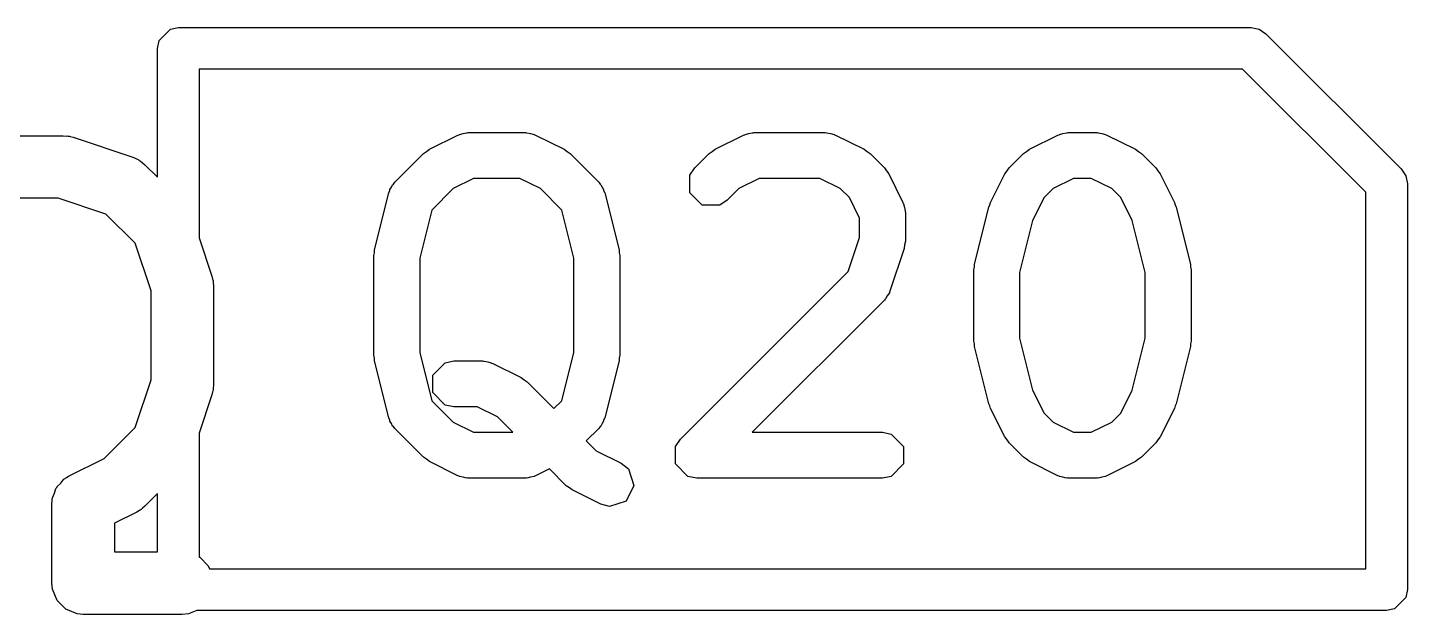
# Model space of a CAD drawing. Header units: millimetres. Extents: x 129 to 276, y -185 to -58.
# Drawn here: x 272.438 to 275.75, y -70.96 to -69.55 of the extents above; entities that cross this region are included whole.
import ezdxf

# ---------------------------------------------------------------- set-up
doc = ezdxf.new("R2010")
doc.units = ezdxf.units.MM
doc.layers.add('F.Fab', color=9, linetype='CONTINUOUS', true_color=0xafafaf)

msp = doc.modelspace()

# ---------------------------------------------------------------- linework, layer by layer
at = {"layer": 'F.Fab', "linetype": 'CONTINUOUS'}
for p, q in [((272.75, -69.6), (272.753806, -69.580866)), ((272.753806, -69.580866), (272.780866, -69.553806)), ((272.780866, -69.553806), (272.8, -69.55)), ((272.8, -69.55), (275.375, -69.55)), ((275.375, -69.55), (275.394134, -69.553806)), ((275.394134, -69.553806), (275.410355, -69.564645)), ((275.410355, -69.564645), (275.735355, -69.889644)), ((272.75, -69.909706), (272.75, -69.6)), ((272.85, -69.65), (272.85, -70.054793)), ((275.35429, -69.65), (272.85, -69.65)), ((275.65, -69.94571), (275.35429, -69.65)), ((272.370666, -69.809819), (272.523809, -69.809819)), ((272.523809, -69.809819), (272.531214, -69.810548)), ((272.531214, -69.810548), (272.533189, -69.810408)), ((272.533189, -69.810408), (272.535786, -69.810998)), ((272.535786, -69.810998), (272.538441, -69.81126)), ((272.538441, -69.81126), (272.540272, -69.812018)), ((272.540272, -69.812018), (272.547526, -69.813668)), ((272.547526, -69.813668), (272.690383, -69.861287)), ((273.402546, -69.842458), (273.471117, -69.808172)), ((273.471117, -69.808172), (273.473773, -69.807444)), ((273.473773, -69.807444), (273.474666, -69.806552)), ((273.474666, -69.806552), (273.483317, -69.804831)), ((273.483317, -69.804831), (273.491815, -69.802504)), ((273.491815, -69.802504), (273.493011, -69.802902)), ((273.493011, -69.802902), (273.495714, -69.802365)), ((273.495714, -69.802365), (273.632857, -69.802365)), ((273.632857, -69.802365), (273.635559, -69.802902)), ((273.635559, -69.802902), (273.636756, -69.802504)), ((273.636756, -69.802504), (273.645253, -69.804831)), ((273.645253, -69.804831), (273.653905, -69.806552)), ((273.653905, -69.806552), (273.654797, -69.807444)), ((273.654797, -69.807444), (273.657454, -69.808172)), ((273.657454, -69.808172), (273.726025, -69.842458)), ((274.08826, -69.842458), (274.156832, -69.808171)), ((274.156832, -69.808171), (274.159489, -69.807443)), ((274.159489, -69.807443), (274.160381, -69.806552)), ((274.160381, -69.806552), (274.169021, -69.804833)), ((274.169021, -69.804833), (274.177531, -69.802503)), ((274.177531, -69.802503), (274.178728, -69.802902)), ((274.178728, -69.802902), (274.181429, -69.802365)), ((274.181429, -69.802365), (274.352857, -69.802365)), ((274.352857, -69.802365), (274.355559, -69.802902)), ((274.355559, -69.802902), (274.356755, -69.802504)), ((274.356755, -69.802504), (274.365251, -69.80483)), ((274.365251, -69.80483), (274.373905, -69.806552)), ((274.373905, -69.806552), (274.374797, -69.807444)), ((274.374797, -69.807444), (274.377454, -69.808172)), ((274.377454, -69.808172), (274.446026, -69.842458)), ((274.842546, -69.842458), (274.911117, -69.808172)), ((274.911117, -69.808172), (274.913773, -69.807444)), ((274.913773, -69.807444), (274.914666, -69.806552)), ((274.914666, -69.806552), (274.923317, -69.804831)), ((274.923317, -69.804831), (274.931815, -69.802504)), ((274.931815, -69.802504), (274.933011, -69.802902)), ((274.933011, -69.802902), (274.935714, -69.802365)), ((274.935714, -69.802365), (275.004285, -69.802365)), ((275.004285, -69.802365), (275.006987, -69.802902)), ((275.006987, -69.802902), (275.008183, -69.802504)), ((275.008183, -69.802504), (275.016679, -69.80483)), ((275.016679, -69.80483), (275.025333, -69.806552)), ((275.025333, -69.806552), (275.026225, -69.807444)), ((275.026225, -69.807444), (275.028882, -69.808172)), ((275.028882, -69.808172), (275.097454, -69.842458)), ((273.395583, -69.847861), (273.402546, -69.842458)), ((273.726025, -69.842458), (273.732981, -69.847857)), ((274.081299, -69.847859), (274.08826, -69.842458)), ((274.446026, -69.842458), (274.452988, -69.847862)), ((274.835589, -69.847857), (274.842546, -69.842458)), ((275.097454, -69.842458), (275.104414, -69.84786)), ((272.690383, -69.861287), (272.703808, -69.867281)), ((272.703808, -69.867281), (272.705843, -69.869046)), ((272.705843, -69.869046), (272.708334, -69.870078)), ((272.708334, -69.870078), (272.719699, -69.879405)), ((272.719699, -69.879405), (272.75, -69.909706)), ((273.31968, -69.921331), (273.388253, -69.85276)), ((273.388253, -69.85276), (273.395583, -69.847861)), ((273.732981, -69.847857), (273.740319, -69.85276)), ((273.740319, -69.85276), (273.808891, -69.921331)), ((274.03968, -69.887046), (274.073966, -69.85276)), ((274.073966, -69.85276), (274.081299, -69.847859)), ((274.452988, -69.847862), (274.46032, -69.852761)), ((274.46032, -69.852761), (274.494605, -69.887047)), ((274.793966, -69.887046), (274.828252, -69.85276)), ((274.828252, -69.85276), (274.835589, -69.847857)), ((275.104414, -69.84786), (275.111748, -69.85276)), ((275.111748, -69.85276), (275.146034, -69.887046)), ((273.508697, -69.912365), (273.459723, -69.936851)), ((273.619874, -69.912365), (273.508697, -69.912365)), ((273.668847, -69.936852), (273.619874, -69.912365)), ((274.027758, -69.90489), (274.03968, -69.887046)), ((274.027758, -69.946984), (274.027758, -69.90489)), ((274.194412, -69.912365), (274.145438, -69.936852)), ((274.339874, -69.912365), (274.194412, -69.912365)), ((274.388851, -69.936854), (274.339874, -69.912365)), ((274.494605, -69.887047), (274.499503, -69.894377)), ((274.499503, -69.894377), (274.504907, -69.90134)), ((274.504907, -69.90134), (274.539193, -69.969911)), ((274.749378, -69.969911), (274.783664, -69.90134)), ((274.783664, -69.90134), (274.789066, -69.894379)), ((274.789066, -69.894379), (274.793966, -69.887046)), ((274.948697, -69.912365), (274.899724, -69.936851)), ((274.991302, -69.912365), (274.948697, -69.912365)), ((275.040277, -69.936853), (274.991302, -69.912365)), ((275.146034, -69.887046), (275.150933, -69.894378)), ((275.150933, -69.894378), (275.156337, -69.901341)), ((275.156337, -69.901341), (275.190621, -69.969911)), ((275.735355, -69.889644), (275.746194, -69.905865)), ((275.746194, -69.905865), (275.746194, -69.905866)), ((275.746194, -69.905866), (275.75, -69.925)), ((273.305213, -69.946882), (273.307757, -69.941495)), ((273.307757, -69.941495), (273.307758, -69.939175)), ((273.307758, -69.939175), (273.311499, -69.933574)), ((273.311499, -69.933574), (273.31438, -69.927478)), ((273.31438, -69.927478), (273.316371, -69.926283)), ((273.316371, -69.926283), (273.31968, -69.921331)), ((273.459723, -69.936851), (273.408233, -69.988341)), ((273.720336, -69.988339), (273.668847, -69.936852)), ((273.808891, -69.921331), (273.8122, -69.926284)), ((273.8122, -69.926284), (273.814191, -69.927479)), ((273.814191, -69.927479), (273.817069, -69.933572)), ((273.817069, -69.933572), (273.820813, -69.939175)), ((273.820813, -69.939175), (273.820813, -69.941496)), ((273.820813, -69.941496), (273.823358, -69.946883)), ((274.145438, -69.936852), (274.117462, -69.964828)), ((274.410511, -69.958515), (274.388851, -69.936854)), ((274.899724, -69.936851), (274.878057, -69.958518)), ((275.06194, -69.958516), (275.040277, -69.936853)), ((275.65, -70.85), (275.65, -69.94571)), ((275.75, -69.925), (275.75, -70.9)), ((272.511639, -69.959819), (272.345503, -69.959819)), ((272.626152, -69.99799), (272.511639, -69.959819)), ((273.270927, -70.084025), (273.305213, -69.946882)), ((273.823358, -69.946883), (273.857643, -70.084026)), ((274.057524, -69.97675), (274.027758, -69.946984)), ((274.099618, -69.97675), (274.057524, -69.97675)), ((274.117462, -69.964828), (274.099618, -69.97675)), ((274.435, -70.007491), (274.410511, -69.958515)), ((274.539193, -69.969911), (274.53992, -69.972567)), ((274.53992, -69.972567), (274.540813, -69.97346)), ((274.540813, -69.97346), (274.542533, -69.982111)), ((274.745213, -69.981168), (274.747787, -69.975717)), ((274.747787, -69.975717), (274.749378, -69.969911)), ((274.878057, -69.958518), (274.850464, -70.013703)), ((275.089533, -70.013703), (275.06194, -69.958516)), ((275.190621, -69.969911), (275.19221, -69.975717)), ((275.19221, -69.975717), (275.194786, -69.981168)), ((272.696352, -70.06819), (272.626152, -69.99799)), ((273.408233, -69.988341), (273.379285, -70.104137)), ((273.749285, -70.104136), (273.720336, -69.988339)), ((274.435, -70.054152), (274.435, -70.007491)), ((274.542533, -69.982111), (274.544861, -69.990609)), ((274.544861, -69.990609), (274.544462, -69.991805)), ((274.544462, -69.991805), (274.545, -69.994508)), ((274.545, -69.994508), (274.545, -70.06308)), ((274.710927, -70.118311), (274.745213, -69.981168)), ((275.194786, -69.981168), (275.229072, -70.118312)), ((274.850464, -70.013703), (274.819285, -70.138423)), ((275.120714, -70.138423), (275.089533, -70.013703)), ((272.734523, -70.182703), (272.696352, -70.06819)), ((272.85, -70.054793), (272.880674, -70.146815)), ((274.407641, -70.136227), (274.435, -70.054152)), ((274.54328, -70.071724), (274.542178, -70.080473)), ((274.545, -70.06308), (274.54328, -70.071724)), ((273.269285, -70.097365), (273.270599, -70.090757)), ((273.269285, -70.337365), (273.269285, -70.097365)), ((273.270599, -70.090757), (273.270927, -70.084025)), ((273.379285, -70.104137), (273.379285, -70.330593)), ((273.749285, -70.330593), (273.749285, -70.104136)), ((273.857643, -70.084026), (273.85797, -70.090757)), ((273.85797, -70.090757), (273.859285, -70.097365)), ((273.859285, -70.097365), (273.859285, -70.337365)), ((274.542178, -70.080473), (274.507892, -70.18333)), ((274.005395, -70.538474), (274.407641, -70.136227)), ((274.709285, -70.131651), (274.710599, -70.125043)), ((274.709285, -70.30308), (274.709285, -70.131651)), ((274.710599, -70.125043), (274.710927, -70.118311)), ((274.819285, -70.138423), (274.819285, -70.296307)), ((275.120714, -70.296307), (275.120714, -70.138423)), ((275.229072, -70.118312), (275.229399, -70.125043)), ((275.229399, -70.125043), (275.230714, -70.131651)), ((275.230714, -70.131651), (275.230714, -70.30308)), ((272.880674, -70.146815), (272.882323, -70.15407)), ((272.882323, -70.15407), (272.883082, -70.155901)), ((272.883082, -70.155901), (272.883343, -70.158554)), ((272.883343, -70.158554), (272.883934, -70.161152)), ((272.883934, -70.161152), (272.883793, -70.163126)), ((272.883793, -70.163126), (272.884523, -70.170533)), ((272.884523, -70.170533), (272.884523, -70.408628)), ((272.734523, -70.396458), (272.734523, -70.182703)), ((274.494605, -70.204828), (274.177068, -70.522365)), ((274.496136, -70.202536), (274.494605, -70.204828)), ((274.497263, -70.201973), (274.496136, -70.202536)), ((274.501629, -70.194314), (274.497263, -70.201973)), ((274.506527, -70.186984), (274.501629, -70.194314)), ((274.507892, -70.18333), (274.506527, -70.185724)), ((274.506527, -70.185724), (274.506527, -70.186984)), ((274.710599, -70.309687), (274.709285, -70.30308)), ((274.710927, -70.31642), (274.710599, -70.309687)), ((274.819285, -70.296307), (274.850465, -70.421027)), ((275.089533, -70.421026), (275.120714, -70.296307)), ((275.229399, -70.309687), (275.229072, -70.31642)), ((275.230714, -70.30308), (275.229399, -70.309687)), ((273.270599, -70.343972), (273.269285, -70.337365)), ((273.270927, -70.350705), (273.270599, -70.343972)), ((273.379285, -70.330593), (273.408234, -70.446389)), ((273.720336, -70.446389), (273.749285, -70.330593)), ((273.85797, -70.343972), (273.857643, -70.350704)), ((273.859285, -70.337365), (273.85797, -70.343972)), ((274.745213, -70.453562), (274.710927, -70.31642)), ((275.229072, -70.31642), (275.194786, -70.453562)), ((273.305213, -70.487848), (273.270927, -70.350705)), ((273.410615, -70.384889), (273.44038, -70.355124)), ((273.44038, -70.355124), (273.461428, -70.350937)), ((273.461428, -70.350937), (273.53, -70.350937)), ((273.53, -70.350937), (273.5327, -70.351474)), ((273.5327, -70.351474), (273.533898, -70.351075)), ((273.533898, -70.351075), (273.542406, -70.353404)), ((273.542406, -70.353404), (273.551048, -70.355124)), ((273.551048, -70.355124), (273.551939, -70.356015)), ((273.551939, -70.356015), (273.554596, -70.356743)), ((273.554596, -70.356743), (273.623167, -70.391028)), ((273.857643, -70.350704), (273.823358, -70.487847)), ((272.696352, -70.510971), (272.734523, -70.396458)), ((272.884523, -70.408628), (272.883793, -70.416034)), ((273.410615, -70.426985), (273.410615, -70.384889)), ((273.623167, -70.391028), (273.630133, -70.396434)), ((273.630133, -70.396434), (273.637462, -70.401331)), ((273.637462, -70.401331), (273.701428, -70.465297)), ((272.880674, -70.432346), (272.85, -70.524367)), ((272.882323, -70.42509), (272.880674, -70.432346)), ((272.883082, -70.42326), (272.882323, -70.42509)), ((272.883343, -70.420606), (272.883082, -70.42326)), ((272.883934, -70.418009), (272.883343, -70.420606)), ((272.883793, -70.416034), (272.883934, -70.418009)), ((273.44038, -70.45675), (273.410615, -70.426985)), ((274.850465, -70.421027), (274.878059, -70.476214)), ((275.06194, -70.476214), (275.089533, -70.421026)), ((273.408234, -70.446389), (273.459722, -70.497877)), ((273.461428, -70.460937), (273.44038, -70.45675)), ((273.517016, -70.460937), (273.461428, -70.460937)), ((273.56599, -70.485423), (273.517016, -70.460937)), ((273.701428, -70.465297), (273.720336, -70.446389)), ((274.747788, -70.459012), (274.745213, -70.453562)), ((274.749378, -70.464819), (274.747788, -70.459012)), ((274.783664, -70.533391), (274.749378, -70.464819)), ((274.878059, -70.476214), (274.899722, -70.497877)), ((275.040278, -70.497876), (275.06194, -70.476214)), ((275.190622, -70.464819), (275.156337, -70.53339)), ((275.192212, -70.459009), (275.190622, -70.464819)), ((275.194786, -70.453562), (275.192212, -70.459009)), ((273.307758, -70.493235), (273.305213, -70.487848)), ((273.307758, -70.495555), (273.307758, -70.493235)), ((273.311499, -70.501155), (273.307758, -70.495555)), ((273.31438, -70.507252), (273.311499, -70.501155)), ((273.316371, -70.508446), (273.31438, -70.507252)), ((273.31968, -70.513399), (273.316371, -70.508446)), ((273.459722, -70.497877), (273.508698, -70.522365)), ((273.602932, -70.522365), (273.56599, -70.485423)), ((273.8122, -70.508445), (273.808891, -70.513399)), ((273.814191, -70.507251), (273.8122, -70.508445)), ((273.817069, -70.501157), (273.814191, -70.507251)), ((273.820813, -70.495555), (273.817069, -70.501157)), ((273.823358, -70.487847), (273.820813, -70.493234)), ((273.820813, -70.493234), (273.820813, -70.495555)), ((274.899722, -70.497877), (274.948698, -70.522365)), ((274.991301, -70.522365), (275.040278, -70.497876)), ((272.622239, -70.585084), (272.696352, -70.510971)), ((272.85, -70.524367), (272.85, -70.821965)), ((273.388252, -70.581971), (273.31968, -70.513399)), ((273.508698, -70.522365), (273.602932, -70.522365)), ((273.808891, -70.513399), (273.77921, -70.543079)), ((273.993475, -70.556314), (274.005395, -70.538474)), ((274.177068, -70.522365), (274.49, -70.522365)), ((274.49, -70.522365), (274.511048, -70.526552)), ((274.511048, -70.526552), (274.540813, -70.556317)), ((274.789066, -70.540351), (274.783664, -70.533391)), ((274.793966, -70.547685), (274.789066, -70.540351)), ((274.948698, -70.522365), (274.991301, -70.522365)), ((275.150933, -70.540352), (275.146034, -70.547685)), ((275.156337, -70.53339), (275.150933, -70.540352)), ((273.77921, -70.543079), (273.80258, -70.56645)), ((273.80258, -70.56645), (273.863168, -70.596744)), ((273.993473, -70.556317), (273.993475, -70.556314)), ((273.993473, -70.598413), (273.993473, -70.556317)), ((274.540813, -70.556317), (274.540813, -70.598413)), ((274.828252, -70.581971), (274.793966, -70.547685)), ((275.146034, -70.547685), (275.111748, -70.581971)), ((272.537887, -70.62726), (272.622239, -70.585084)), ((273.39558, -70.586867), (273.388252, -70.581971)), ((273.402547, -70.592274), (273.39558, -70.586867)), ((273.471117, -70.626558), (273.402547, -70.592274)), ((273.863168, -70.596744), (273.880121, -70.609902)), ((274.023238, -70.628178), (273.993473, -70.598413)), ((274.540813, -70.598413), (274.511048, -70.628178)), ((274.835584, -70.58687), (274.828252, -70.581971)), ((274.842547, -70.592274), (274.835584, -70.58687)), ((274.911117, -70.626558), (274.842547, -70.592274)), ((275.097453, -70.592274), (275.028881, -70.626559)), ((275.104416, -70.586869), (275.097453, -70.592274)), ((275.111748, -70.581971), (275.104416, -70.586869)), ((272.517565, -70.644176), (272.525444, -70.635092)), ((272.525444, -70.635092), (272.528698, -70.633043)), ((272.528698, -70.633043), (272.52976, -70.631982)), ((272.52976, -70.631982), (272.531587, -70.631224)), ((272.531587, -70.631224), (272.537887, -70.62726)), ((273.473773, -70.627285), (273.471117, -70.626558)), ((273.474666, -70.628178), (273.473773, -70.627285)), ((273.483319, -70.629899), (273.474666, -70.628178)), ((273.491816, -70.632226), (273.483319, -70.629899)), ((273.493011, -70.631827), (273.491816, -70.632226)), ((273.495714, -70.632365), (273.493011, -70.631827)), ((273.632857, -70.632365), (273.495714, -70.632365)), ((273.635557, -70.631827), (273.632857, -70.632365)), ((273.636755, -70.632227), (273.635557, -70.631827)), ((273.645263, -70.629897), (273.636755, -70.632227)), ((273.653905, -70.628178), (273.645263, -70.629897)), ((273.654796, -70.627286), (273.653905, -70.628178)), ((273.657453, -70.626559), (273.654796, -70.627286)), ((273.690568, -70.610001), (273.657453, -70.626559)), ((273.73111, -70.650542), (273.690568, -70.610001)), ((273.880121, -70.609902), (273.893433, -70.649836)), ((274.044286, -70.632365), (274.023238, -70.628178)), ((274.49, -70.632365), (274.044286, -70.632365)), ((274.511048, -70.628178), (274.49, -70.632365)), ((274.913773, -70.627285), (274.911117, -70.626558)), ((274.914666, -70.628178), (274.913773, -70.627285)), ((274.923319, -70.629899), (274.914666, -70.628178)), ((274.931816, -70.632226), (274.923319, -70.629899)), ((274.933011, -70.631827), (274.931816, -70.632226)), ((274.935714, -70.632365), (274.933011, -70.631827)), ((275.004285, -70.632365), (274.935714, -70.632365)), ((275.006985, -70.631827), (275.004285, -70.632365)), ((275.008183, -70.632227), (275.006985, -70.631827)), ((275.016691, -70.629897), (275.008183, -70.632227)), ((275.025333, -70.628178), (275.016691, -70.629897)), ((275.026224, -70.627286), (275.025333, -70.628178)), ((275.028881, -70.626559), (275.026224, -70.627286)), ((272.497869, -70.67971), (272.50247, -70.668602)), ((272.50247, -70.668602), (272.506271, -70.6572)), ((272.506271, -70.6572), (272.508036, -70.655164)), ((272.508036, -70.655164), (272.509068, -70.652674)), ((272.509068, -70.652674), (272.517565, -70.644176)), ((272.75, -70.669455), (272.719699, -70.699756)), ((272.75, -70.809819), (272.75, -70.669455)), ((273.73844, -70.65544), (273.73111, -70.650542)), ((273.745403, -70.660844), (273.73844, -70.65544)), ((273.813974, -70.69513), (273.745403, -70.660844)), ((273.893433, -70.649836), (273.874606, -70.687487)), ((272.496428, -70.694342), (272.497157, -70.686936)), ((272.496428, -70.884819), (272.496428, -70.694342)), ((272.497017, -70.684961), (272.497492, -70.683535)), ((272.497157, -70.686936), (272.497017, -70.684961)), ((272.497492, -70.683535), (272.497869, -70.67971)), ((272.71039, -70.707394), (272.708334, -70.709083)), ((272.71265, -70.705973), (272.71039, -70.707394)), ((272.713949, -70.704474), (272.71265, -70.705973)), ((272.719699, -70.699756), (272.713949, -70.704474)), ((273.834672, -70.700798), (273.813974, -70.69513)), ((273.874606, -70.687487), (273.834672, -70.700798)), ((272.700207, -70.713805), (272.646428, -70.740694)), ((272.646428, -70.740694), (272.646428, -70.809819)), ((272.706506, -70.70984), (272.700207, -70.713805)), ((272.708334, -70.709083), (272.706506, -70.70984)), ((272.646428, -70.809819), (272.75, -70.809819)), ((272.85, -70.821965), (272.851191, -70.822459)), ((272.851191, -70.822459), (272.871883, -70.843151)), ((272.871883, -70.843151), (272.87472, -70.85)), ((272.87472, -70.85), (275.65, -70.85)), ((272.497869, -70.899451), (272.496428, -70.884819)), ((272.509068, -70.926487), (272.497869, -70.899451)), ((275.75, -70.9), (275.746194, -70.919134)), ((272.52976, -70.947179), (272.509068, -70.926487)), ((275.746194, -70.919134), (275.719134, -70.946194)), ((272.556796, -70.958378), (272.52976, -70.947179)), ((272.571428, -70.959819), (272.556796, -70.958378)), ((272.809523, -70.959819), (272.571428, -70.959819)), ((272.824155, -70.958378), (272.809523, -70.959819)), ((272.844381, -70.95), (272.824155, -70.958378)), ((275.7, -70.95), (272.844381, -70.95)), ((275.719134, -70.946194), (275.7, -70.95))]:
    msp.add_line(p, q, dxfattribs=at)

doc.saveas('drawing.dxf')
